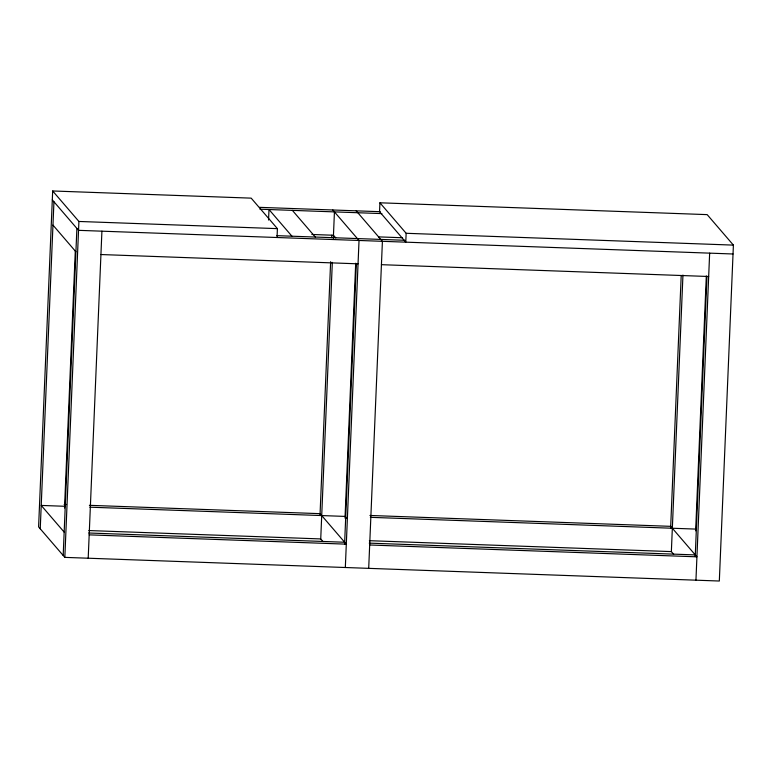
<?xml version="1.0" encoding="UTF-8"?>
<svg xmlns="http://www.w3.org/2000/svg" width="772" height="772" viewBox="0 0 772 772"><rect width="100%" height="100%" fill="white"/><g stroke="black" fill="none" stroke-linecap="round" stroke-linejoin="round"><path stroke-width="1.16" d="M277.032 237.506L277.409 228.637L251.18 198.143L52.679 190.974L38.6 526.89L64.829 557.374L719.321 581.027L733.4 245.11L707.171 214.626L379.921 202.795L379.554 211.673L405.782 242.167L406.149 233.289L379.921 202.795M40.241 528.791L53.944 201.753M64.52 507.995L75.309 250.697M63.188 555.464L76.891 228.435M64.829 557.374L78.908 221.458L52.679 190.974M88.201 558.214L101.914 231.185M268.55 220.039L268.994 209.53L291.941 236.203M320.004 515.378L330.638 261.689M331.642 237.641L331.748 235.238M323.034 541.597L320.737 538.933L332.327 262.393M333.33 238.345L334.44 211.895M345.016 518.128L355.699 263.233M344.592 543.961L356.336 263.821M345.325 567.507L359.028 240.478L332.8 209.984M368.698 568.356L382.41 241.318L356.182 210.833M670.627 528.058L681.203 275.565M673.657 554.267L671.36 551.604L682.95 275.064M695.64 530.808L706.322 275.903M695.215 556.631L706.959 276.492M695.948 580.187L709.651 253.148M259.508 207.34L380.239 211.702M259.952 209.202L381.879 213.603M78.908 221.458L277.409 228.637M406.149 233.289L733.4 245.11M311.84 234.466L333.465 235.248L335.762 237.921M378.492 236.879L402.559 237.747M276.887 235.663L404.827 240.285M733.024 253.988L78.532 230.336L52.303 199.851M100.929 254.538L358.054 263.831M381.426 264.68L708.677 276.501M64.153 504.415L66.556 504.502M89.388 505.322L320.071 513.66L346.3 544.154L89.185 534.861M369.923 515.464L670.694 526.34L696.923 556.824L369.682 544.993M64.597 506.278L41.215 505.428L64.172 532.111M89.822 507.185L345.094 516.41L346.618 518.195M370.357 517.327L695.707 529.09M88.848 530.547L320.737 538.933M369.373 540.689L671.36 551.604M88.741 532.998L344.669 542.243M369.248 543.131L695.283 554.914M292.366 210.37L315.314 237.052M52.969 225.115L75.917 251.788"/></g></svg>
